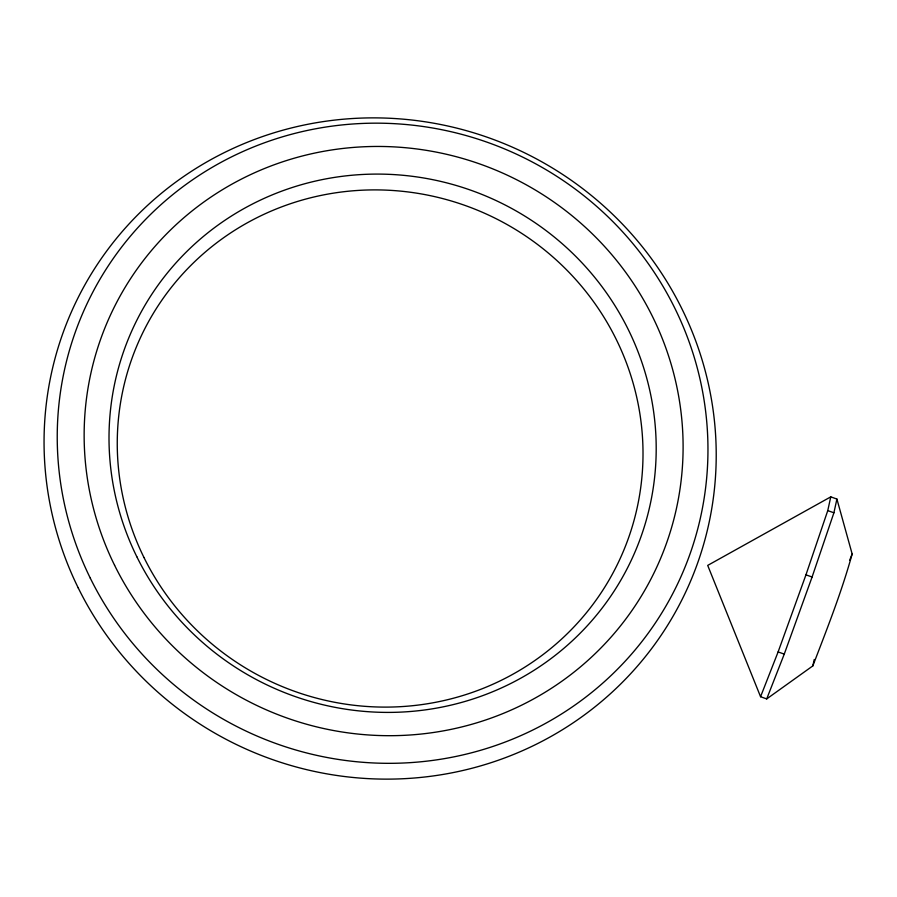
<?xml version="1.0" encoding="UTF-8"?>
<svg xmlns="http://www.w3.org/2000/svg" width="897" height="897" viewBox="0 0 897 897"><rect width="100%" height="100%" fill="white"/><g stroke="black" fill="none" stroke-linecap="round" stroke-linejoin="round"><path stroke-width="1.35" d="M760.566 696.722L778.114 651.928L805.955 574.831L827.763 510.606L830.768 496.86L836.912 499.057L852.15 553.976C841.633 592.054 826.978 629.01 812.828 665.899L766.7 698.92L760.566 696.722L707.699 565.402L830.768 496.86M766.7 698.92L784.258 654.115L812.088 577.018L833.907 512.792L836.912 499.057M812.828 665.899L814.241 659.486M849.694 560.244L852.15 553.976M827.763 510.606L833.907 512.792M805.955 574.831L812.088 577.018M778.114 651.928L784.258 654.115M78.218 587.883A337.597 329.076 25.1 0 0 658.947 638.462A337.597 329.076 25.1 0 0 403.246 119.166A337.597 329.076 25.1 0 0 78.218 587.883M90.305 578.173A326.833 318.581 25.1 0 0 652.523 627.138A326.833 318.581 25.1 0 0 404.962 124.414A326.833 318.581 25.1 0 0 90.305 578.173M114.581 565.267A300.831 293.241 25.1 0 0 632.071 610.341A300.831 293.241 25.1 0 0 404.211 147.601A300.831 293.241 25.1 0 0 114.581 565.267M136.815 556.712A274.83 267.9 25.1 0 0 609.579 597.884A274.83 267.9 25.1 0 0 401.408 175.139A274.83 267.9 25.1 0 0 136.815 556.712M143.98 557.519A264.066 257.394 25.1 0 0 598.221 597.077A264.066 257.394 25.1 0 0 398.212 190.904A264.066 257.394 25.1 0 0 143.98 557.519"/></g></svg>
